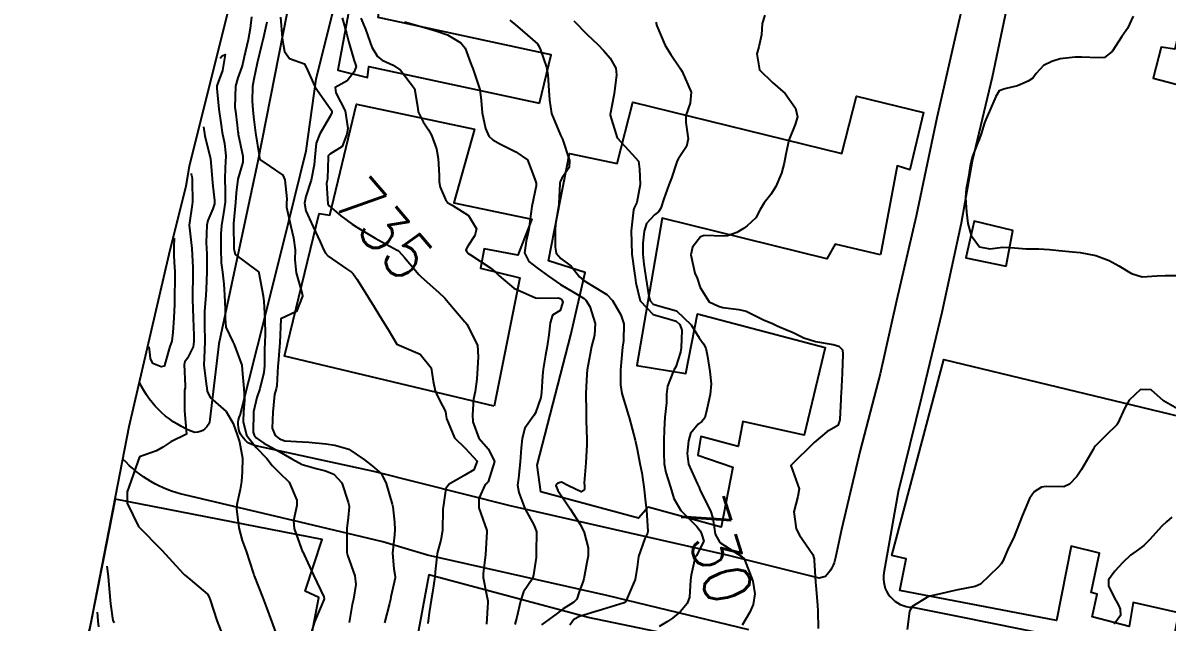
# Model space of a CAD drawing. Header units: metres. Extents: x 318500 to 325275, y 7408834 to 7428799.
# Drawn here: x 323192 to 323290.4, y 7419313.7 to 7419365.3 of the extents above; entities that cross this region are included whole.
import ezdxf
from ezdxf.enums import TextEntityAlignment as Align

# ---------------------------------------------------------------- set-up
doc = ezdxf.new("R2010")
doc.units = ezdxf.units.M
doc.header["$MEASUREMENT"] = 0
for name, color, linetype in [('Area', 45, 'Continuous'), ('Cotas', 45, 'Continuous'), ('Curvas de Nivel 1m', 11, 'Continuous'), ('Curvas de Nivel 5m', 15, 'Continuous'), ('Edificações', 30, 'Continuous'), ('Vias Primárias', 230, 'Continuous')]:
    doc.layers.add(name, color=color, linetype=linetype)
doc.styles.add('Style-STANDARD', font='STANDARD.shx')

msp = doc.modelspace()

# ---------------------------------------------------------------- linework, layer by layer
at = {"layer": 'Area'}
msp.add_lwpolyline([(323164.05, 7419207.108), (323166.5, 7419216.131), (323167.847, 7419221.449), (323169.032, 7419225.855), (323170.532, 7419229.674), (323171.968, 7419233.605), (323173.292, 7419237.03), (323175.716, 7419242.106), (323187.892, 7419274.342), (323189.586, 7419280.881), (323190.628, 7419286.278), (323191.144, 7419288.795), (323191.639, 7419290.897), (323191.836, 7419291.503), (323192.113, 7419292.842), (323192.833, 7419294.554), (323195.944, 7419305.328), (323197.795, 7419313.581), (323201.108, 7419330.565), (323204.532, 7419345.413), (323206.02, 7419351.275), (323206.299, 7419352.986), (323210.65, 7419370.472)], dxfattribs=at)
at = {"layer": 'Curvas de Nivel 1m', "flags": 128}
for points, elevation in [([(323211.624, 7419365.843), (323211.508, 7419364.832), (323211.344, 7419363.847), (323211.008, 7419362.395), (323210.879, 7419361.854), (323210.79, 7419361.52), (323210.441, 7419360.585), (323210.257, 7419359.863), (323210.205, 7419358.061), (323210.22, 7419357.863), (323210.24, 7419357.704), (323210.386, 7419356.509), (323210.46, 7419355.938), (323210.471, 7419355.859), (323210.491, 7419355.745), (323210.87, 7419353.852), (323210.869, 7419353.325), (323210.463, 7419351.858), (323210.308, 7419350.693), (323210.261, 7419349.861), (323210.077, 7419348.058), (323210.065, 7419347.863), (323210.112, 7419345.992), (323210.116, 7419345.862), (323210.122, 7419345.744), (323210.235, 7419345.368), (323211.097, 7419344.715), (323212.221, 7419343.891), (323212.248, 7419343.83), (323212.254, 7419343.795), (323212.644, 7419341.825), (323212.686, 7419341.319), (323212.772, 7419339.821), (323212.798, 7419338.472), (323212.769, 7419337.821), (323212.746, 7419337.206), (323212.748, 7419335.82), (323212.697, 7419335.225), (323212.335, 7419333.826), (323212.072, 7419333.071), (323211.804, 7419331.834), (323211.77, 7419330.098), (323211.842, 7419329.833), (323212.026, 7419329.596), (323212.697, 7419329.143), (323214.009, 7419328.418), (323215.099, 7419327.789), (323215.995, 7419327.317), (323217.19, 7419326.96), (323217.99, 7419326.771), (323218.709, 7419326.46), (323219.407, 7419325.729), (323219.955, 7419324.058), (323220.018, 7419323.719), (323220.021, 7419323.647), (323219.935, 7419322.749), (323219.836, 7419321.807), (323219.833, 7419321.721), (323219.835, 7419321.637), (323219.841, 7419319.721), (323219.897, 7419319.491), (323220.515, 7419317.714), (323220.589, 7419316.983), (323220.39, 7419315.715), (323220.298, 7419315.253), (323220.024, 7419313.718)], 738), ([(323212.954, 7419365.375), (323212.606, 7419363.829), (323212.577, 7419363.731), (323212.476, 7419363.39), (323212.109, 7419361.835), (323211.814, 7419360.465), (323211.716, 7419359.841), (323211.69, 7419358.562), (323211.736, 7419357.84), (323211.794, 7419357.239), (323211.976, 7419355.836), (323212.278, 7419353.904), (323212.291, 7419353.831), (323212.346, 7419353.567), (323213.137, 7419353.023), (323214.326, 7419352.202), (323214.481, 7419351.808), (323214.653, 7419350.155), (323214.635, 7419349.805), (323214.646, 7419349.454), (323215.003, 7419347.799), (323215.25, 7419346.8), (323215.37, 7419345.793), (323215.344, 7419344.906), (323215.455, 7419343.791), (323215.977, 7419341.999), (323216.019, 7419341.783), (323215.492, 7419340.469), (323214.161, 7419339.845), (323214.148, 7419339.812), (323214.053, 7419337.801), (323213.908, 7419336.008), (323213.899, 7419335.803), (323213.814, 7419334.074), (323213.756, 7419333.805), (323213.602, 7419333.334), (323213.451, 7419331.809), (323213.418, 7419330.431), (323213.651, 7419329.806), (323214.026, 7419329.51), (323214.482, 7419329.336), (323216.022, 7419329.247), (323216.564, 7419329.23), (323218.02, 7419329.084), (323218.781, 7419328.976), (323220.013, 7419328.611), (323221.335, 7419327.707), (323221.995, 7419327.202), (323222.811, 7419326.51), (323223.223, 7419325.681), (323223.725, 7419323.902), (323223.773, 7419323.673), (323223.93, 7419322.337), (323223.961, 7419321.669), (323223.916, 7419321.254), (323223.756, 7419319.672), (323223.88, 7419318.313), (323223.985, 7419317.668), (323223.976, 7419317.561), (323223.86, 7419317.033), (323223.612, 7419315.905), (323223.572, 7419315.674), (323223.504, 7419315.342), (323223.074, 7419313.681)], 737), ([(323214.107, 7419365.814), (323214.265, 7419364.03), (323214.283, 7419363.812), (323214.47, 7419362.844), (323214.909, 7419362.248), (323216.175, 7419361.784), (323216.452, 7419361.255), (323217.105, 7419359.77), (323218.403, 7419357.939), (323218.526, 7419357.749), (323218.537, 7419357.61), (323218.395, 7419357.281), (323217.516, 7419355.763), (323217.185, 7419354.95), (323217.063, 7419353.769), (323217.024, 7419353.086), (323216.753, 7419351.773), (323216.306, 7419350.363), (323216.194, 7419349.782), (323216.29, 7419349.131), (323216.928, 7419347.77), (323217.535, 7419346.477), (323217.846, 7419345.756), (323217.984, 7419345.501), (323218.235, 7419345.246), (323219.811, 7419344.147), (323220.221, 7419343.864), (323220.3, 7419343.808), (323220.374, 7419343.728), (323220.715, 7419343.22), (323221.668, 7419341.708), (323222.178, 7419340.884), (323222.909, 7419339.689), (323223.387, 7419338.916), (323224.14, 7419337.67), (323226.127, 7419336.806), (323227.082, 7419335.635), (323227.262, 7419334.462), (323227.426, 7419333.63), (323227.624, 7419333.175), (323228.067, 7419332.361), (323228.302, 7419331.856), (323228.349, 7419331.616), (323228.398, 7419331.272), (323229.082, 7419329.604), (323230.017, 7419328.7), (323231.039, 7419327.58), (323230.745, 7419326.83), (323229.988, 7419326.381), (323228.621, 7419325.61), (323228.338, 7419325.251), (323228.105, 7419323.618), (323228.098, 7419323.467), (323228.065, 7419321.618), (323227.912, 7419320.787), (323227.642, 7419319.883), (323227.588, 7419319.623), (323227.426, 7419318.076), (323227.384, 7419317.625), (323227.19, 7419316.287), (323227.078, 7419315.628), (323226.909, 7419314.55), (323226.794, 7419313.63)], 736), ([(323221.035, 7419365.722), (323221.445, 7419364.766), (323221.804, 7419363.71), (323221.988, 7419363.22), (323222.467, 7419362.412), (323222.865, 7419362.095), (323223.822, 7419361.68), (323224.454, 7419361.256), (323225.66, 7419359.658), (323225.914, 7419358.148), (323225.969, 7419357.654), (323226.392, 7419356.802), (323226.852, 7419356.11), (323227.11, 7419355.639), (323227.529, 7419354.466), (323227.694, 7419353.63), (323227.773, 7419352.184), (323227.776, 7419351.628), (323227.854, 7419351.165), (323228.305, 7419350.108), (323228.516, 7419349.831), (323228.898, 7419349.611), (323230.287, 7419348.735), (323230.971, 7419347.583), (323230.831, 7419347.015), (323230.248, 7419346.107), (323230.055, 7419345.781), (323230.151, 7419345.591), (323230.189, 7419345.54), (323230.239, 7419345.501), (323230.475, 7419345.35), (323232.226, 7419344.191), (323232.569, 7419343.91), (323232.908, 7419343.56), (323234.204, 7419342.482), (323236.056, 7419341.648), (323236.192, 7419341.632), (323238.032, 7419341.652), (323238.191, 7419341.587), (323238.309, 7419341.488), (323238.394, 7419341.28), (323238.176, 7419340.552), (323237.519, 7419340.148), (323237.308, 7419339.499), (323237.199, 7419338.45), (323237.065, 7419337.501), (323236.927, 7419336.703), (323236.73, 7419335.504), (323236.667, 7419334.939), (323236.581, 7419333.505), (323236.511, 7419333.07), (323236.062, 7419331.756), (323235.906, 7419331.512), (323235.147, 7419330.42), (323234.913, 7419329.527), (323234.815, 7419328.731), (323234.741, 7419327.529), (323234.58, 7419326.125), (323234.522, 7419325.532), (323234.613, 7419324.888), (323235.13, 7419323.522), (323235.928, 7419322.066), (323236.139, 7419321.508), (323236.121, 7419319.727), (323236.117, 7419319.507), (323236.115, 7419319.289), (323235.874, 7419317.806), (323235.832, 7419317.549), (323235.813, 7419317.511), (323235.028, 7419316.347), (323234.753, 7419315.526), (323234.463, 7419314.167), (323234.285, 7419313.533)], 734), ([(323224.783, 7419365.39), (323226.499, 7419364.907), (323227.489, 7419364.641), (323228.49, 7419364.276), (323229.633, 7419363.603), (323230.012, 7419363.133), (323230.463, 7419361.874), (323230.57, 7419361.589), (323230.656, 7419361.389), (323231.269, 7419359.582), (323231.376, 7419358.62), (323231.47, 7419357.579), (323231.743, 7419356.219), (323232.03, 7419355.573), (323232.375, 7419355.26), (323233.052, 7419354.877), (323234.36, 7419354.21), (323235.354, 7419353.525), (323235.988, 7419351.852), (323236.101, 7419351.513), (323236.104, 7419351.299), (323235.748, 7419349.518), (323235.567, 7419348.235), (323235.475, 7419347.522), (323235.252, 7419346.528), (323235.105, 7419345.527), (323235.485, 7419344.774), (323236.227, 7419344.209), (323237.181, 7419343.5), (323238.21, 7419342.808), (323239.804, 7419341.858), (323240.193, 7419341.629), (323240.389, 7419341.457), (323240.731, 7419340.903), (323241.182, 7419339.445), (323241.125, 7419338.421), (323240.882, 7419337.449), (323240.75, 7419336.832), (323240.514, 7419335.454), (323240.475, 7419335.084), (323240.4, 7419333.455), (323240.407, 7419331.798), (323240.419, 7419331.455), (323240.427, 7419331.081), (323240.458, 7419329.454), (323240.458, 7419329.019), (323240.394, 7419327.454), (323240.248, 7419325.722), (323240.265, 7419325.456), (323240.285, 7419325.146), (323239.972, 7419324.954), (323238.902, 7419325.476), (323238.282, 7419325.785), (323237.982, 7419325.686), (323237.864, 7419325.609), (323237.814, 7419325.492), (323237.974, 7419325.077), (323239.033, 7419323.474), (323239.93, 7419322.103), (323240.247, 7419321.455), (323240.592, 7419320.135), (323240.581, 7419319.45), (323240.48, 7419318.862), (323240.21, 7419317.455), (323240.136, 7419317.186), (323239.855, 7419316.428), (323239.604, 7419315.702), (323239.347, 7419315.465), (323238.429, 7419314.879), (323237.829, 7419314.426), (323236.565, 7419313.499)], 733), ([(323233.859, 7419365.55), (323234.502, 7419365.015), (323236.215, 7419363.514), (323236.327, 7419363.361), (323236.475, 7419362.987), (323237.001, 7419361.505), (323237.121, 7419360.832), (323237.216, 7419359.502), (323237.259, 7419358.66), (323237.447, 7419357.5), (323238.211, 7419355.663), (323238.3, 7419355.491), (323238.377, 7419355.307), (323238.968, 7419353.481), (323238.966, 7419352.856), (323238.327, 7419351.941), (323238.181, 7419351.632), (323238.163, 7419351.492), (323238.062, 7419349.733), (323238.029, 7419349.493), (323237.788, 7419347.984), (323237.759, 7419347.495), (323237.746, 7419345.997), (323237.843, 7419345.494), (323238.236, 7419345.042), (323239.121, 7419344.369), (323239.843, 7419343.466), (323240.215, 7419343.146), (323240.972, 7419342.685), (323242.198, 7419341.947), (323242.678, 7419341.425), (323243.41, 7419340.179), (323243.657, 7419339.415), (323243.613, 7419337.947), (323243.54, 7419337.416), (323243.413, 7419336.125), (323243.357, 7419335.418), (323243.361, 7419334.147), (323243.476, 7419333.416), (323244.061, 7419331.509), (323244.091, 7419331.44), (323244.096, 7419331.409), (323244.109, 7419331.36), (323244.635, 7419329.401), (323244.795, 7419328.621), (323245.036, 7419327.394), (323245.195, 7419326.595), (323245.375, 7419325.389), (323245.549, 7419323.793), (323245.592, 7419323.385), (323245.731, 7419321.575), (323245.697, 7419321.383), (323245.469, 7419320.94), (323244.916, 7419319.395), (323244.806, 7419318.477), (323244.637, 7419317.398), (323243.843, 7419315.585), (323243.779, 7419315.463), (323243.67, 7419315.403), (323241.834, 7419314.815), (323240.955, 7419314.567), (323239.828, 7419314.218), (323239.341, 7419313.949), (323239.001, 7419313.468)], 732), ([(323239.341, 7419365.478), (323240.493, 7419364.318), (323241.432, 7419363.446), (323241.945, 7419362.908), (323242.468, 7419362.275), (323242.953, 7419361.425), (323243.031, 7419360.844), (323242.848, 7419359.426), (323242.789, 7419359.062), (323242.472, 7419357.429), (323242.466, 7419357.363), (323243.08, 7419355.423), (323244.359, 7419354.007), (323244.91, 7419353.402), (323245.012, 7419352.728), (323245.05, 7419351.399), (323244.764, 7419349.862), (323244.553, 7419349.406), (323244.494, 7419349.21), (323244.281, 7419347.41), (323244.348, 7419345.408), (323244.58, 7419343.761), (323244.641, 7419343.404), (323244.691, 7419342.925), (323245.07, 7419341.397), (323246.172, 7419340.203), (323247.771, 7419339.751), (323248.164, 7419339.64), (323248.466, 7419339.347), (323248.633, 7419338.867), (323248.578, 7419337.346), (323248.52, 7419336.96), (323248.116, 7419335.72), (323247.993, 7419335.471), (323247.927, 7419335.353), (323247.399, 7419334.052), (323247.336, 7419333.361), (323247.322, 7419332.611), (323247.192, 7419331.363), (323247.116, 7419330.292), (323247.1, 7419329.364), (323247.087, 7419328.291), (323247.126, 7419327.363), (323247.258, 7419326.626), (323247.657, 7419325.355), (323247.965, 7419324.381), (323248.547, 7419323.344), (323249.936, 7419321.968), (323250.212, 7419321.605), (323250.34, 7419321.324), (323250.525, 7419320.717), (323249.902, 7419319.481), (323249.829, 7419319.403), (323249.798, 7419319.331), (323249.442, 7419317.769), (323249.392, 7419317.335), (323249.3, 7419315.891), (323249.109, 7419315.337), (323248.522, 7419314.661), (323247.831, 7419314.08), (323247.399, 7419313.784), (323246.694, 7419313.367)], 731), ([(323255.793, 7419365.985), (323255.568, 7419365.259), (323255.484, 7419364.272), (323255.28, 7419363.262), (323255.082, 7419362.656), (323255.339, 7419361.261), (323256.444, 7419360.174), (323257.536, 7419359.233), (323258.411, 7419357.967), (323258.6, 7419357.217), (323258.393, 7419356.559), (323257.857, 7419355.228), (323257.588, 7419354.005), (323257.447, 7419353.234), (323257.208, 7419352.365), (323256.726, 7419351.244), (323256.313, 7419350.555), (323255.732, 7419349.83), (323255.391, 7419349.259), (323255.019, 7419348.533), (323254.278, 7419347.833), (323253.94, 7419347.61), (323253.372, 7419347.283), (323252.584, 7419346.977), (323252.265, 7419346.965), (323250.577, 7419347.014), (323250.264, 7419346.9), (323249.575, 7419346.012), (323249.409, 7419345.338), (323249.774, 7419343.785), (323249.953, 7419343.333), (323250.208, 7419342.534), (323250.998, 7419341.318), (323251.796, 7419340.918), (323252.183, 7419340.812), (323253.556, 7419340.654), (323254.178, 7419340.498), (323255.666, 7419339.757), (323256.164, 7419339.547), (323256.386, 7419339.47), (323256.855, 7419339.24), (323257.78, 7419338.849), (323258.155, 7419338.683), (323259.137, 7419338.192), (323260.147, 7419337.881), (323261.675, 7419337.645), (323262.145, 7419337.476), (323262.452, 7419337.165), (323262.499, 7419336.8), (323262.433, 7419335.165), (323262.355, 7419333.429), (323262.333, 7419333.166), (323262.316, 7419332.938), (323262.224, 7419331.168), (323262.204, 7419331.021), (323262.053, 7419330.674), (323261.122, 7419330.101), (323260.03, 7419329.19), (323258.01, 7419327.22), (323258.731, 7419325.209), (323258.636, 7419324.544), (323258.285, 7419323.215), (323258.491, 7419321.767), (323258.76, 7419321.208), (323259.905, 7419319.554), (323260.015, 7419319.189), (323260.029, 7419319.058), (323260.147, 7419317.187), (323260.173, 7419316.88), (323260.302, 7419315.185), (323260.335, 7419314.692), (323260.368, 7419313.185)], 729), ([(323287.467, 7419365.895), (323286.968, 7419364.843), (323286.503, 7419364.137), (323285.676, 7419362.862), (323285.016, 7419362.338), (323284.481, 7419362.294), (323283.017, 7419362.357), (323282.482, 7419362.357), (323281.193, 7419362.206), (323280.476, 7419362), (323279.765, 7419361.643), (323279.124, 7419360.943), (323278.835, 7419360.566), (323278.45, 7419360.311), (323277.52, 7419359.888), (323276.44, 7419359.641), (323275.951, 7419359.474), (323275.669, 7419358.991), (323275.123, 7419357.705), (323274.791, 7419357.004), (323274.691, 7419356.721), (323274.391, 7419355.761), (323274.196, 7419355.199), (323274.117, 7419355.013), (323273.615, 7419353.763), (323273.456, 7419353.019), (323273.293, 7419352.068), (323273.102, 7419351.022), (323273.047, 7419350.295), (323273.127, 7419349.022), (323273.252, 7419348.054), (323273.52, 7419347.018), (323274.26, 7419346.05), (323275.136, 7419345.874), (323276.26, 7419346.015), (323277.256, 7419345.961), (323278.259, 7419345.871), (323279.342, 7419345.856), (323280.259, 7419345.814), (323281.069, 7419345.729), (323282.257, 7419345.61), (323282.918, 7419345.551), (323284.254, 7419345.302), (323285.408, 7419344.858), (323286.243, 7419344.396), (323287.334, 7419343.733), (323288.23, 7419343.457), (323289.495, 7419343.537), (323290.232, 7419343.569), (323291.45, 7419343.56)], 728), ([(323208.94, 7419362.29), (323209.117, 7419362.484), (323209.369, 7419362.585), (323209.119, 7419361.224), (323208.76, 7419360.21), (323208.654, 7419359.887), (323208.642, 7419359.672), (323208.83, 7419357.884), (323209.01, 7419356.504), (323209.111, 7419355.879), (323209.299, 7419354.943), (323209.427, 7419353.874), (323209.359, 7419352.85), (323209.321, 7419351.875), (323209.362, 7419350.925), (323209.347, 7419349.874), (323209.229, 7419348.933), (323209.047, 7419347.878), (323208.99, 7419347.148), (323208.975, 7419345.879), (323209.022, 7419344.666), (323209.123, 7419343.871), (323209.239, 7419342.835), (323209.293, 7419341.869), (323209.37, 7419340.67), (323209.353, 7419339.868), (323209.414, 7419339.129), (323210.021, 7419337.861), (323210.137, 7419337.641), (323210.781, 7419335.85), (323210.845, 7419335.103), (323210.974, 7419333.847), (323211.029, 7419332.805), (323210.924, 7419331.847), (323210.896, 7419330.999), (323211.209, 7419329.842), (323212.014, 7419328.759), (323212.956, 7419327.816), (323213.406, 7419327.221), (323213.988, 7419326.643), (323214.876, 7419325.791), (323215.512, 7419324.229), (323215.513, 7419323.784), (323215.251, 7419322.466), (323215.289, 7419321.786), (323215.903, 7419320.105), (323215.992, 7419319.87), (323216.032, 7419319.778), (323216.151, 7419319.521), (323216.963, 7419317.764), (323217.842, 7419315.906), (323217.864, 7419315.75), (323217.839, 7419315.643), (323217.038, 7419313.762), (323216.758, 7419312.813)], 739), ([(323206.44, 7419352.35), (323206.447, 7419352.276), (323206.467, 7419352.195), (323206.496, 7419352.081), (323206.518, 7419351.908), (323206.536, 7419351.69), (323206.556, 7419349.907), (323206.532, 7419349.672), (323206.27, 7419347.91), (323206.49, 7419345.907), (323206.588, 7419344.27), (323206.59, 7419343.904), (323206.584, 7419343.535), (323206.564, 7419341.904), (323206.562, 7419341.527), (323206.599, 7419339.903), (323206.662, 7419338.419), (323206.68, 7419337.902), (323206.612, 7419337.424), (323206.118, 7419336.451), (323205.898, 7419336.128), (323205.848, 7419335.914), (323205.928, 7419334.066), (323205.91, 7419333.913), (323205.861, 7419333.696), (323205.876, 7419331.913), (323206.03, 7419329.91), (323204.698, 7419329.252), (323204.013, 7419328.796), (323203.466, 7419328.488), (323202, 7419327.96), (323200.94, 7419324.951), (323200.925, 7419323.975), (323201.92, 7419321.96), (323203.9, 7419319.94), (323205.755, 7419317.912), (323205.868, 7419317.798), (323206.349, 7419317.416), (323207.844, 7419316.132), (323207.987, 7419315.879), (323208.061, 7419315.655), (323208.651, 7419313.872), (323209.194, 7419312.471)], 741), ([(323204.97, 7419346.77), (323204.954, 7419346.048), (323204.944, 7419345.343), (323204.987, 7419344.688), (323205.045, 7419343.928), (323205.04, 7419343.095), (323204.999, 7419341.928), (323204.995, 7419341.11), (323204.953, 7419339.928), (323204.871, 7419338.653), (323204.768, 7419337.931), (323204.607, 7419337.459), (323204.184, 7419335.939), (323204.173, 7419335.875), (323204.107, 7419335.756), (323203.866, 7419335.702), (323203.138, 7419336.003), (323202.935, 7419336.419), (323202.876, 7419336.97), (323202.82, 7419337.42)], 742), ([(323292.073, 7419331.642), (323290.09, 7419332.79), (323289.014, 7419333.721), (323288.099, 7419333.749), (323287.114, 7419332.835), (323286.739, 7419332.181), (323286.142, 7419330.849), (323286.115, 7419330.793), (323286.058, 7419330.706), (323285.107, 7419329.796), (323284.192, 7419328.868), (323284.123, 7419328.775), (323284.027, 7419328.595), (323283.029, 7419326.885), (323282.61, 7419326.282), (323281.99, 7419325.597), (323281.506, 7419325.389), (323279.987, 7419325.42), (323279.57, 7419325.35), (323278.939, 7419324.94), (323278.537, 7419324.379), (323277.95, 7419322.95), (323277.17, 7419320.961), (323276.743, 7419320.142), (323276.247, 7419318.975), (323276.123, 7419318.75), (323275.893, 7419318.497), (323275.124, 7419317.749), (323274.326, 7419317.003), (323273.868, 7419316.796), (323272.381, 7419316.509), (323271.864, 7419316.392), (323271.021, 7419316.202), (323269.859, 7419315.928), (323268.472, 7419315.081), (323268.235, 7419314.693), (323268.023, 7419313.087)], 728), ([(323290.804, 7419322.781), (323290.35, 7419322.382), (323289.942, 7419321.99), (323288.886, 7419320.806), (323288.394, 7419320.342), (323287.918, 7419319.994), (323287.24, 7419319.5), (323286.554, 7419318.84), (323286.243, 7419318.496), (323285.889, 7419318.134), (323285.347, 7419317.387), (323285.346, 7419316.855), (323285.859, 7419315.787), (323286.208, 7419315.199), (323286.339, 7419314.843), (323286.365, 7419314.319), (323285.831, 7419313.571)], 727), ([(323199.18, 7419318.55), (323199.288, 7419317.677), (323199.387, 7419316.603), (323199.492, 7419315.317), (323199.694, 7419313.868), (323199.815, 7419313.682)], 742), ([(323198.34, 7419314.59), (323198.38, 7419314.249), (323198.418, 7419313.823), (323198.46, 7419313.318)], 743)]:
    msp.add_lwpolyline(points, dxfattribs=dict(at, elevation=elevation))
at = {"layer": 'Curvas de Nivel 5m', "flags": 128}
for points, elevation in [([(323219.437, 7419365.741), (323219.786, 7419364.441), (323219.978, 7419363.735), (323220.463, 7419362.044), (323220.537, 7419361.805), (323220.568, 7419361.728), (323220.616, 7419361.57), (323220.451, 7419361.105), (323219.85, 7419360.324), (323218.837, 7419359.746), (323218.87, 7419359.299), (323219.681, 7419357.737), (323219.902, 7419356.218), (323219.834, 7419355.735), (323219.423, 7419354.681), (323218.354, 7419354.005), (323218.231, 7419353.873), (323218.21, 7419353.752), (323218.151, 7419351.924), (323218.128, 7419351.753), (323218.084, 7419351.519), (323218.201, 7419349.751), (323218.297, 7419349.567), (323219.321, 7419348.703), (323220.274, 7419348.003), (323220.688, 7419347.724), (323222.256, 7419346.792), (323224.161, 7419345.752), (323224.241, 7419345.709), (323224.293, 7419345.669), (323224.776, 7419345.123), (323226.029, 7419343.652), (323226.217, 7419343.448), (323227.728, 7419342.096), (323228.191, 7419341.682), (323228.25, 7419341.619), (323228.682, 7419341.113), (323229.979, 7419339.593), (323230.064, 7419339.496), (323230.158, 7419339.373), (323231.056, 7419337.581), (323231.127, 7419336.578), (323231.056, 7419335.581), (323231.022, 7419334.654), (323230.856, 7419333.582), (323230.734, 7419332.923), (323230.639, 7419331.584), (323230.669, 7419330.966), (323231.172, 7419329.579), (323232.016, 7419328.615), (323232.539, 7419327.562), (323231.983, 7419325.823), (323231.861, 7419325.692), (323231.722, 7419325.573), (323231.17, 7419324.364), (323231.174, 7419323.572), (323231.861, 7419321.621), (323231.88, 7419321.561), (323231.879, 7419321.52), (323231.75, 7419319.562), (323231.555, 7419317.885), (323231.554, 7419317.565), (323231.848, 7419316.109), (323231.942, 7419315.559), (323231.946, 7419315.452), (323231.843, 7419313.56)], 735), ([(323246.41, 7419365.381), (323246.505, 7419365.055), (323247.22, 7419363.369), (323247.702, 7419362.591), (323248.461, 7419361.447), (323248.524, 7419361.349), (323248.67, 7419361.134), (323249.46, 7419359.34), (323249.359, 7419358.398), (323248.993, 7419357.344), (323248.998, 7419356.74), (323249.2, 7419355.342), (323249.051, 7419354.662), (323248.354, 7419353.629), (323248.251, 7419353.452), (323248.221, 7419353.352), (323247.749, 7419351.939), (323247.539, 7419351.362), (323247.109, 7419350.169), (323246.83, 7419349.372), (323246.623, 7419349.047), (323246.291, 7419348.793), (323245.618, 7419348.052), (323245.413, 7419347.393), (323245.294, 7419346.355), (323245.294, 7419345.394), (323245.384, 7419344.545), (323245.542, 7419343.39), (323245.814, 7419341.767), (323245.931, 7419341.384), (323246.186, 7419341.11), (323246.562, 7419340.996), (323248.177, 7419340.515), (323249.452, 7419339.337), (323250.149, 7419338.206), (323250.5, 7419337.681), (323250.705, 7419337.322), (323250.851, 7419336.597), (323251.044, 7419335.316), (323251.16, 7419334.248), (323251.091, 7419333.315), (323250.798, 7419332.049), (323250.617, 7419331.322), (323250.365, 7419331.016), (323250.052, 7419330.784), (323249.404, 7419329.972), (323249.223, 7419329.338), (323249.101, 7419328.251), (323249.207, 7419327.338), (323249.983, 7419325.596), (323250.085, 7419325.432), (323250.136, 7419325.328), (323250.228, 7419325.075), (323251.123, 7419323.312), (323251.312, 7419322.678), (323251.525, 7419321.306), (323251.919, 7419320.58), (323253.82, 7419319.352), (323253.901, 7419319.312), (323253.956, 7419319.269), (323254.045, 7419319.122), (323254.766, 7419317.261), (323254.936, 7419316.183), (323254.791, 7419315.261), (323254.501, 7419314.603), (323253.823, 7419313.468)], 730), ([(323207.5, 7419356.38), (323207.602, 7419355.595), (323207.801, 7419354.77), (323208.092, 7419353.639), (323208.255, 7419351.891), (323208.314, 7419351.273), (323208.452, 7419350.039), (323208.453, 7419349.888), (323208.434, 7419349.752), (323208.291, 7419349.31), (323207.872, 7419348.298), (323207.785, 7419347.895), (323207.725, 7419346.418), (323207.751, 7419345.895), (323207.776, 7419345.435), (323207.783, 7419343.887), (323207.72, 7419342.364), (323207.684, 7419341.888), (323207.581, 7419340.476), (323207.573, 7419339.889), (323207.591, 7419339.325), (323207.61, 7419337.888), (323207.549, 7419336.458), (323207.523, 7419335.889), (323207.734, 7419334.236), (323207.781, 7419333.884), (323207.818, 7419333.625), (323208.072, 7419333.075), (323209.442, 7419331.866), (323210.045, 7419330.829), (323210.4, 7419329.854), (323210.608, 7419329.265), (323210.856, 7419327.847), (323210.827, 7419326.686), (323210.779, 7419325.848), (323210.663, 7419325.157), (323210.351, 7419323.854), (323210.322, 7419323.477), (323210.534, 7419321.851), (323210.831, 7419320.768), (323211.161, 7419319.841), (323211.807, 7419317.895), (323211.826, 7419317.831), (323211.868, 7419317.721), (323212.595, 7419315.819), (323212.934, 7419314.916), (323213.354, 7419313.807), (323213.801, 7419312.55)], 740)]:
    msp.add_lwpolyline(points, dxfattribs=dict(at, elevation=elevation))
at = {"layer": 'Edificações'}
for points in [[(323299.826, 7419386.53), (323283.426, 7419390.105), (323278.589, 7419370.283), (323293.039, 7419367.213), (323293.595, 7419370.153), (323296.048, 7419369.63), (323295.46, 7419366.78), (323301.156, 7419365.275), (323300.568, 7419363.576), (323291.64, 7419365.471), (323291.046, 7419363.047), (323289.874, 7419363.232), (323289.175, 7419360.557), (323302.083, 7419357.167), (323314.167, 7419354.483), (323323.612, 7419352.396), (323325.416, 7419360.064), (323327.377, 7419368.131), (323306.565, 7419372.921), (323306.093, 7419370.672), (323296.765, 7419372.724), (323298.562, 7419379.632), (323299.826, 7419386.53)], [(323236.388, 7419358.414), (323237.396, 7419362.571), (323222.536, 7419365.786), (323222.894, 7419368.319), (323220.456, 7419368.838), (323219.057, 7419361.239), (323221.594, 7419360.622), (323221.724, 7419361.564), (323236.388, 7419358.414)], [(323232.497, 7419332.32), (323214.455, 7419336.623), (323217.436, 7419348.908), (323218.358, 7419348.754), (323220.664, 7419358.323), (323230.814, 7419356.16), (323229.043, 7419349.827), (323235.738, 7419348.433), (323234.547, 7419345.315), (323231.65, 7419345.861), (323231.328, 7419344.189), (323234.708, 7419343.377), (323232.497, 7419332.32)], [(323265.727, 7419345.361), (323261.83, 7419346.259), (323261.131, 7419345.012), (323246.943, 7419348.504), (323244.786, 7419335.825), (323248.982, 7419335.126), (323249.981, 7419340.266), (323260.975, 7419337.361), (323259.176, 7419329.827), (323253.878, 7419331.003), (323253.479, 7419328.857), (323250.282, 7419329.706), (323250.032, 7419328.109), (323253.029, 7419327.061), (323252.03, 7419321.922), (323245.735, 7419323.618), (323244.913, 7419322.697), (323236.502, 7419324.954), (323236.211, 7419327.247), (323239.098, 7419338.452), (323240.324, 7419343.828), (323237.185, 7419344.831), (323238.972, 7419354.068), (323243.073, 7419353.218), (323244.429, 7419358.479), (323262.421, 7419354.065), (323263.683, 7419359.012), (323269.424, 7419357.594), (323268.257, 7419352.679), (323267.159, 7419353.017), (323265.727, 7419345.361)], [(323276.555, 7419344.385), (323277.123, 7419347.447), (323273.792, 7419348.241), (323273.073, 7419345.103), (323276.555, 7419344.385)], [(323294.517, 7419310.526), (323290.801, 7419311.398), (323291.401, 7419314.532), (323287.456, 7419315.431), (323287.132, 7419313.362), (323283.947, 7419314.191), (323284.363, 7419316.15), (323283.855, 7419316.288), (323284.57, 7419319.676), (323282.122, 7419320.267), (323280.867, 7419313.889), (323267.394, 7419316.47), (323267.928, 7419319.187), (323266.699, 7419319.465), (323271.188, 7419336.347), (323294.724, 7419330.665), (323293.048, 7419320.806), (323293.831, 7419320.285), (323292.675, 7419314.14), (323295.36, 7419313.544), (323294.517, 7419310.526)], [(323221.829, 7419299.052), (323223.598, 7419308.456), (323216.307, 7419310.009), (323217.432, 7419315.859), (323216.253, 7419316.395), (323217.7, 7419320.839), (323199.889, 7419324.316), (323198.834, 7419318.911), (323197.657, 7419312.966), (323197.391, 7419311.781), (323199.928, 7419311.756), (323200.871, 7419308.122), (323201.141, 7419302.93), (323206.766, 7419302.493), (323215.534, 7419300.406), (323219.963, 7419299.348), (323221.829, 7419299.052)]]:
    msp.add_lwpolyline(points, close=True, dxfattribs=at)
msp.add_lwpolyline([(323253.7, 7419311.41), (323240.577, 7419314.14), (323226.872, 7419317.812), (323225.856, 7419312.233)], dxfattribs=at)
at = {"layer": 'Vias Primárias'}
for points in [[(323715.644, 7420145.548, 0), (323709.04, 7420132.939)], [(323178.051, 7419177.277, 0), (323185.169, 7419183.994)], [(323831.088, 7420001.787, 0), (323833.844, 7420008.443, 0.220888)], [(323291.433, 7419429.197), (323290.065, 7419420.649), (323288.209, 7419412.878), (323285.349, 7419403.494), (323283.271, 7419394.965), (323281.218, 7419386.51), (323279.63, 7419378.81), (323276.943, 7419368.329), (323275.33, 7419360.655), (323273.619, 7419353.417), (323272.666, 7419348.085), (323271.004, 7419340.388), (323269.269, 7419333.107), (323267.24, 7419324.947), (323266.018, 7419317.991, 0.462202), (323268.484, 7419315.016), (323272.496, 7419314.234), (323285.561, 7419311.593), (323299.671, 7419308.225)], [(323216.105, 7419373.42), (323212.171, 7419353.422), (323208.825, 7419337.698), (323208.051, 7419331.175, -0.39048), (323206.756, 7419330.065, -0.206149), (323201.993, 7419334.403, -2.228901)], [(323273.734, 7419370.904), (323272.265, 7419364.579), (323270.571, 7419357.147), (323268.809, 7419348.677), (323267.115, 7419341.403), (323265.716, 7419335.095), (323263.975, 7419328.522), (323262.37, 7419321.719), (323261.872, 7419319.302, -0.145003), (323260.992, 7419317.656), (323260.451, 7419317.521), (323252.656, 7419319.465), (323244.205, 7419321.385), (323233.881, 7419323.734), (323222.136, 7419326.694), (323211.993, 7419328.907, -0.475387), (323210.65, 7419331.562), (323212.152, 7419337.454), (323214.317, 7419346.154), (323216.322, 7419354.306), (323217.19, 7419360.478), (323219.15, 7419368.338)], [(323254.422, 7419313.082), (323242.193, 7419316.037), (323226.753, 7419319.5), (323222.935, 7419320.642), (323215.804, 7419322.33), (323205.861, 7419324.681, -0.149304), (323200.563, 7419327.774)]]:
    msp.add_lwpolyline(points, format="xyb", dxfattribs=at)

# ---------------------------------------------------------------- texts
at = {"layer": 'Cotas', "style": 'Style-STANDARD'}
for s, rotation, p in [('735', 310.67425, (323223.024, 7419347.604, 735)), ('730', 287.51533, (323251.589, 7419319.966, 730))]:
    msp.add_text(s, height=4, rotation=rotation, dxfattribs=at).set_placement(p, align=Align.MIDDLE_CENTER)

doc.saveas('drawing.dxf')
